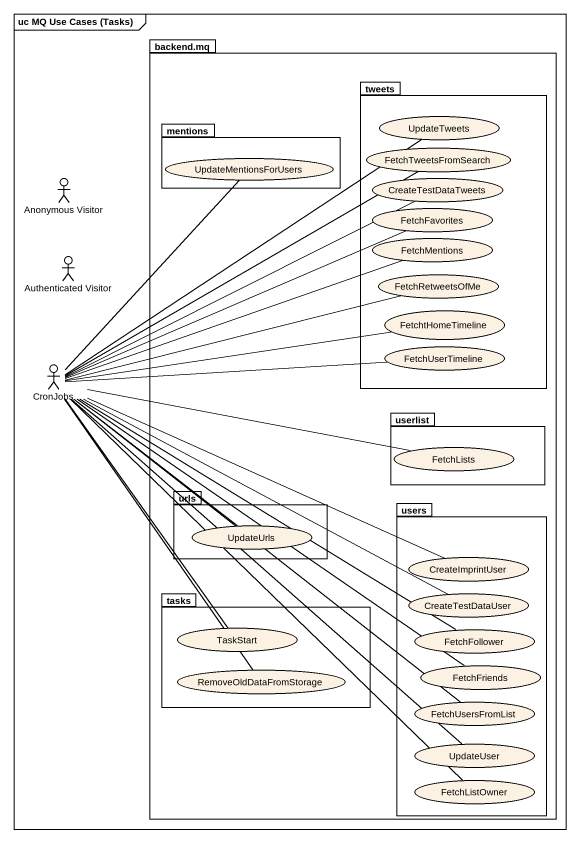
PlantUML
@startuml
mainframe uc MQ Use Cases (Tasks)
package "backend.mq" as backend_mq {
  package tweets {
    usecase UpdateTweets
    usecase FetchTweetsFromSearch
    usecase CreateTestDataTweets
    usecase FetchFavorites
    usecase FetchMentions
    usecase FetchRetweetsOfMe
    usecase FetchtHomeTimeline
    usecase FetchUserTimeline
  }
  package mentions {
    usecase UpdateMentionsForUsers
  }
  package userlist {
    usecase FetchLists
  }
  package urls {
    usecase UpdateUrls
  }
  package users {
    usecase CreateImprintUser
    usecase CreateTestDataUser
    usecase FetchFollower
    usecase FetchFriends
    usecase FetchUsersFromList
    usecase UpdateUser
    usecase FetchListOwner
  }
  package tasks {
    usecase TaskStart
    usecase RemoveOldDataFromStorage
  }
}
actor "Anonymous Visitor" as Anonymous_Visitor
actor "Authenticated Visitor" as Authenticated_Visitor
actor CronJobs
CronJobs -up- UpdateTweets
CronJobs -up- UpdateMentionsForUsers
CronJobs -right- FetchTweetsFromSearch
CronJobs -right- CreateTestDataTweets
CronJobs -right- FetchFavorites
CronJobs -right- FetchMentions
CronJobs -right- FetchRetweetsOfMe
CronJobs -right- FetchtHomeTimeline
CronJobs -right- FetchUserTimeline
CronJobs -right- FetchLists
CronJobs -- UpdateUrls
CronJobs -- UpdateUrls
CronJobs -right- CreateImprintUser
CronJobs -- TaskStart
CronJobs -right- CreateTestDataUser
CronJobs -- FetchFollower
CronJobs -- FetchFriends
CronJobs -- RemoveOldDataFromStorage
CronJobs -- FetchUsersFromList
CronJobs -- UpdateUser
CronJobs -- FetchListOwner
@enduml
